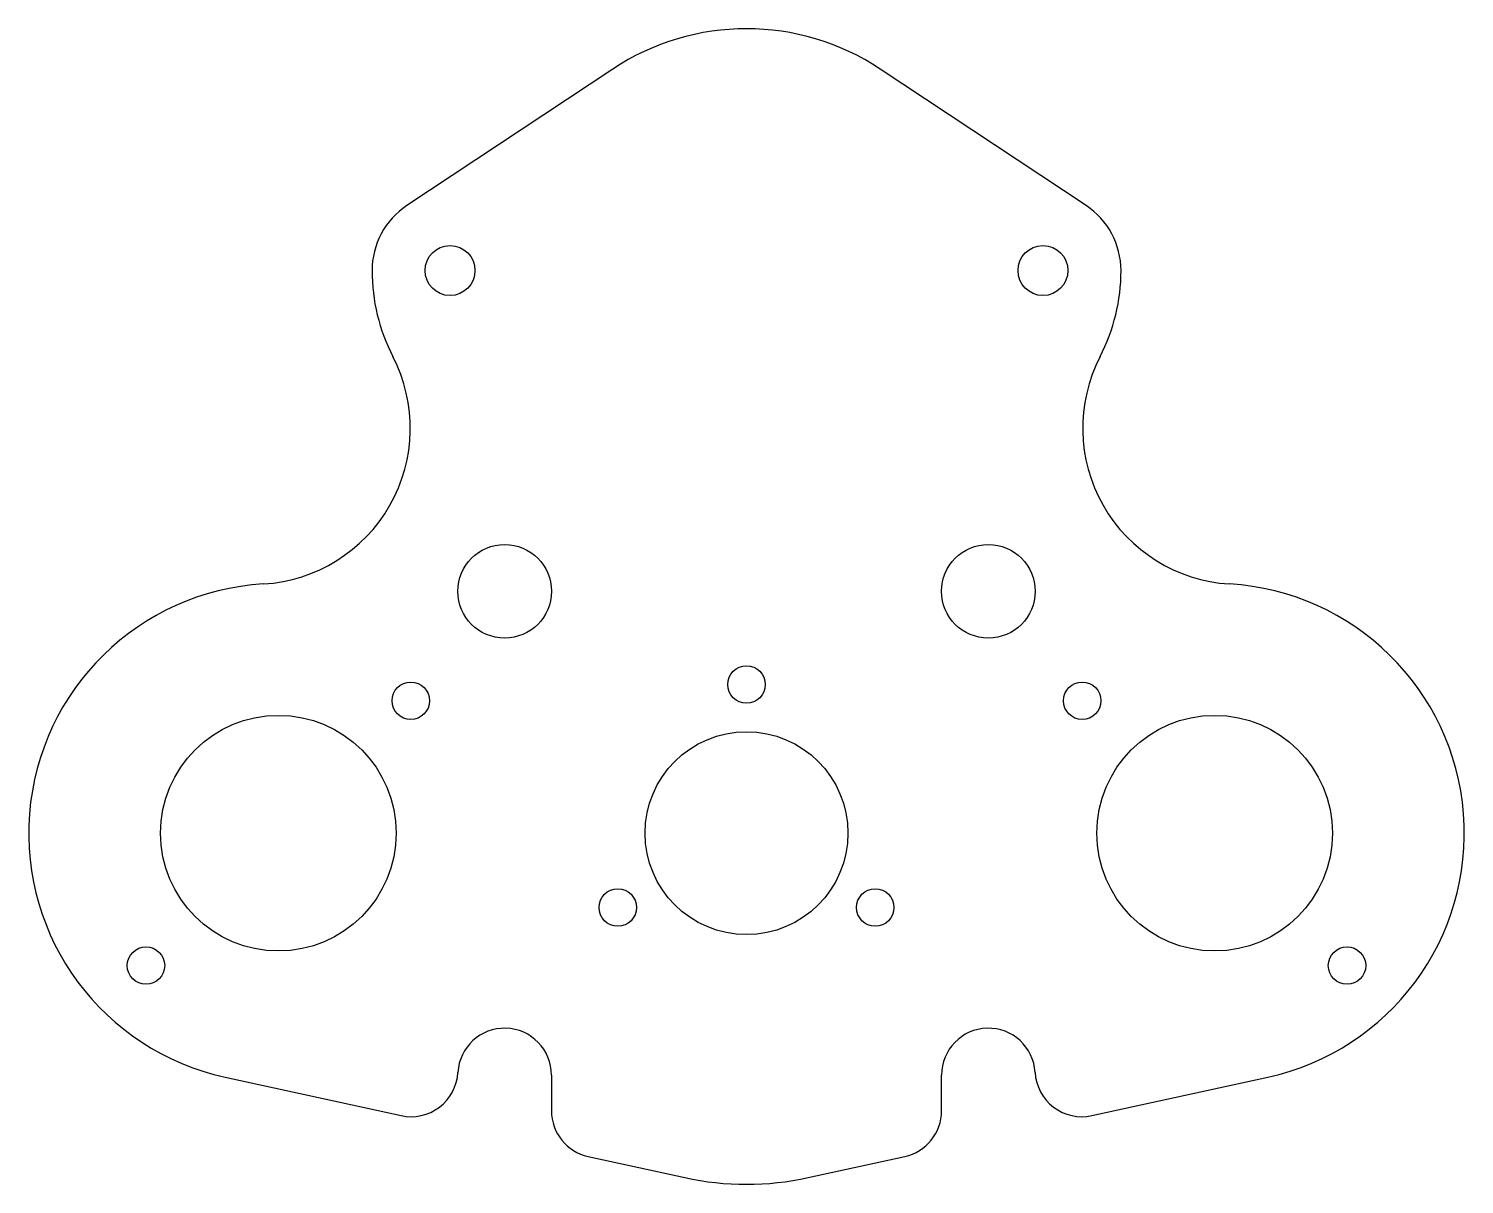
# Model space of a CAD drawing. Header units: millimetres. Extents: x -53.6 to 38.4, y 4.7 to 78.7.
import ezdxf

# ---------------------------------------------------------------- set-up
doc = ezdxf.new("R2010")
doc.units = ezdxf.units.MM
doc.layers.get('0').update_dxf_attribs({"linetype": 'CONTINUOUS'})

msp = doc.modelspace()

# ---------------------------------------------------------------- linework, layer by layer
for p, q in [((-16.127, 76.143), (-29.325, 67.392)), ((14.202, 67.392), (1.004, 76.143)), ((-40.979, 11.544), (-29.693, 9.077)), ((-20.061, 11.675), (-20.061, 9.386)), ((4.939, 9.386), (4.939, 11.675)), ((14.57, 9.077), (25.856, 11.544)), ((-17.702, 6.455), (-11.513, 5.102)), ((-3.61, 5.102), (2.579, 6.455))]:
    msp.add_line(p, q)
for centre, radius in [((-26.561, 63.225), 1.6), ((11.439, 63.225), 1.6), ((-23.061, 42.675), 3), ((7.939, 42.675), 3), ((-7.561, 36.7), 1.2), ((-29.076, 35.66), 1.2), ((13.953, 35.66), 1.2), ((-37.561, 27.175), 7.55), ((22.439, 27.175), 7.55), ((-7.561, 27.175), 6.5), ((-15.81, 22.412), 1.2), ((0.687, 22.412), 1.2), ((-46.047, 18.69), 1.2), ((30.924, 18.69), 1.2)]:
    msp.add_circle(centre, radius)
for centre, radius, start, end in [((-7.561, 63.225), 15.5, 56.45226, 123.54774), ((-26.561, 63.225), 5, 123.54774, 180), ((11.439, 63.225), 5, 0, 56.45226), ((-19.561, 63.225), 12, 180, 207.31686), ((4.439, 63.225), 12, -27.31686, 0), ((-39.108, 53.129), 10, -86.58975, 27.31686), ((23.985, 53.129), 10, 152.68314, 266.58975), ((-37.561, 27.175), 16, 93.41025, 257.66719), ((22.439, 27.175), 16, -77.66719, 86.58975), ((-23.061, 11.675), 3, 0, 176.8232), ((7.939, 11.675), 3, 3.1768, 180), ((-29.052, 12.008), 3, 257.66719, 356.8232), ((13.929, 12.008), 3, 183.1768, 282.33281), ((-17.061, 9.386), 3, 180, 257.66719), ((1.939, 9.386), 3, -77.66719, 0), ((-7.561, 23.175), 18.5, 257.66719, 282.33281)]:
    msp.add_arc(centre, radius, start, end)

doc.saveas('drawing.dxf')
